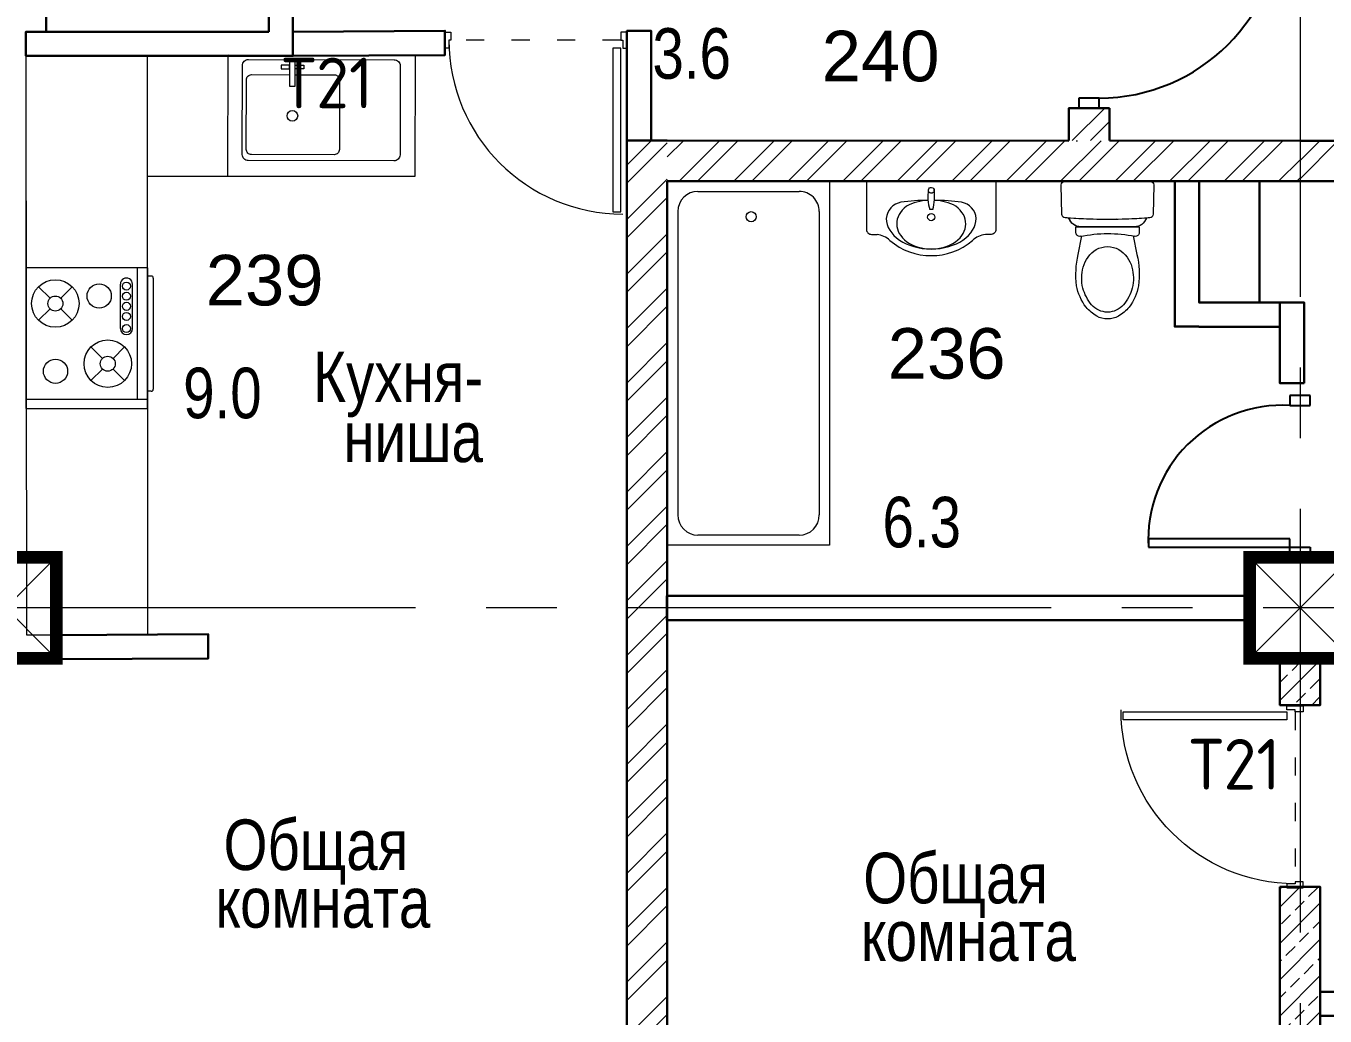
# Model space of a CAD drawing. Header units: millimetres. Extents: x -7566 to 51834, y -19356 to 38606.
# Drawn here: x 19302 to 25725, y 3980 to 8876 of the extents above; entities that cross this region are included whole.
import ezdxf

# ---------------------------------------------------------------- set-up
doc = ezdxf.new("R2010")
doc.units = ezdxf.units.MM
for name, pattern in [('ACAD_ISO03W100', [30, 12, -18]), ('CENTER2', [28.575, 19.05, -3.175, 3.175, -3.175]), ('STROT', [1.7, 0.5, -1.2])]:
    doc.linetypes.add(name, pattern=pattern)
for name, color, linetype, lineweight in [('++++обратка', 5, 'Continuous', 30), ('++ОВ Надписи', 7, 'Continuous', 20), ('SANTECHNIC', 144, 'Continuous', 9), ('STENA', 22, 'Continuous', 50), ('Вытяжка', 5, 'Continuous', 35), ('Колонна', 15, 'Continuous', 30), ('Колонны', 7, 'Continuous', 30), ('оси', 6, 'STROT', 9), ('стена', 7, 'Continuous', 53), ('СТЕНЫ', 250, 'Continuous', 35), ('текст', 224, 'Continuous', 25)]:
    doc.layers.add(name, color=color, linetype=linetype, lineweight=lineweight)
doc.layers.add('DOORS', color=27, linetype='Continuous')
doc.layers.add('okna_dveri', color=191, linetype='Continuous')
doc.layers.get('++++обратка').off()
doc.styles.add('arial', font='arial.ttf')
doc.styles.add('GOST Common_I', font='', dxfattribs={"height": 200})
doc.styles.get('GOST Common_I').set_extended_font_data('GOST Common')
pattern_1 = [(225, (-1419257.2, 495005.17), (89.802561, -89.802561), []), (225, (-1419347.01, 495005.17), (89.802561, -89.802561), [63.5, -31.75])]

# ---------------------------------------------------------------- blocks, each defined once
blk = doc.blocks.new('D_800')
at = {"color": 251, "true_color": 0x4f5a69}
for p, q in [((90, 800), (50, 800)), ((50, 800), (50, 100)), ((90, 100), (90, 800)), ((0, 0), (0, 100)), ((0, 100), (50, 100)), ((50, 100), (90, 100)), ((50, 100), (50, 0)), ((800, 100), (750, 100)), ((750, 100), (750, 0)), ((800, 0), (800, 100)), ((50, 0), (0, 0)), ((750, 0), (800, 0))]:
    blk.add_line(p, q, dxfattribs=at)
blk.add_arc((87.6, 137.6), 663.4, 356.74877, 93.25123, dxfattribs=at)
blk = doc.blocks.new('dafgbdf')
at = {"layer": 'SANTECHNIC', "lineweight": 0, "ltscale": 100}
for p, q in [((835689.1, -11299.9), (833889.1, -11299.9)), ((833889.1, -12099.9), (833889.1, -11299.9)), ((835539.1, -11349.9), (834039.1, -11349.9)), ((833939.1, -11949.9), (833939.1, -11449.9)), ((835639.1, -11449.9), (835639.1, -11949.9)), ((835539.1, -12049.9), (834039.1, -12049.9)), ((835689.1, -12099.9), (833889.1, -12099.9))]:
    blk.add_line(p, q, dxfattribs=at)
blk.add_circle((835513.9, -11713.2), 25, dxfattribs=at)
for centre, start, end in [((834039.1, -11449.9), 90, 180), ((835539.1, -11449.9), 0, 90), ((834039.1, -11949.9), 180, 270), ((835539.1, -11949.9), 270, 0)]:
    blk.add_arc(centre, 100, start, end, dxfattribs=at)
blk = doc.blocks.new('бид')
at = {"layer": 'SANTECHNIC', "color": 163, "lineweight": 5, "true_color": 0x617bb3}
for p, q in [((21683.2, 22153.5), (21683.2, 22575.6)), ((21701.7, 22593.6), (21846.7, 22590.2)), ((21908.2, 22208.1), (21908.2, 22521)), ((21908.2, 22521), (21937.6, 22521)), ((21908.2, 22497.3), (21908.2, 22231.8)), ((21953.7, 22491.2), (22044.7, 22509.9)), ((22044.7, 22219.2), (21953.7, 22237.9)), ((21937.6, 22208.1), (21908.2, 22208.1)), ((21846.7, 22138.9), (21701.7, 22135.5))]:
    blk.add_line(p, q, dxfattribs=at)
at = {"layer": 'SANTECHNIC', "color": 163, "lineweight": 5, "true_color": 0x617bb3, "extrusion": (0, 0, -1)}
for centre, major_axis, ratio, start_param, end_param in [((21701.2, 22575.6), (12.7, 12.7), 1, 3.926973, 5.521574), ((21701.2, 22575.6), (12.7, 12.7), 1, 3.926973, 5.521574), ((21701.2, 22575.6), (12.7, 12.7), 1, 3.926973, 5.521574), ((21701.2, 22575.6), (12.7, 12.7), 1, 3.926973, 5.521574), ((21701.2, 22575.6), (12.7, 12.7), 1, 3.926973, 5.521574), ((21701.2, 22575.6), (12.7, 12.7), 1, 3.926973, 5.521574), ((21701.2, 22575.6), (12.7, 12.7), 1, 3.926973, 5.521574), ((21701.2, 22575.6), (12.7, 12.7), 1, 3.926973, 5.521574), ((21701.2, 22575.6), (12.7, 12.7), 1, 3.926973, 5.521574), ((21701.2, 22575.6), (12.7, 12.7), 1, 3.926973, 5.521574), ((21701.2, 22575.6), (12.7, 12.7), 1, 3.926973, 5.521574), ((21846.3, 22572.2), (12.7, 12.7), 1, 5.521549, 6.989943), ((21846.3, 22572.2), (12.7, 12.7), 1, 5.521549, 6.989943), ((21846.3, 22572.2), (12.7, 12.7), 1, 5.521549, 6.989943), ((21846.3, 22572.2), (12.7, 12.7), 1, 5.521549, 6.989943), ((21846.3, 22572.2), (12.7, 12.7), 1, 5.521549, 6.989943), ((21846.3, 22572.2), (12.7, 12.7), 1, 5.521549, 6.989943), ((21846.3, 22572.2), (12.7, 12.7), 1, 5.521549, 6.989943), ((21846.3, 22572.2), (12.7, 12.7), 1, 5.521549, 6.989943), ((21846.3, 22572.2), (12.7, 12.7), 1, 5.521549, 6.989943), ((21846.3, 22572.2), (12.7, 12.7), 1, 5.521549, 6.989943), ((21846.3, 22572.2), (12.7, 12.7), 1, 5.521549, 6.989943), ((19269, 22369.2), (1840.7, -1840.7), 1, -0.863983, -0.857583), ((19269, 22369.2), (1840.7, -1840.7), 1, -0.863983, -0.857583), ((19269, 22369.2), (1840.7, -1840.7), 1, -0.863983, -0.857583), ((19269, 22369.2), (1840.7, -1840.7), 1, -0.863983, -0.857583), ((19269, 22369.2), (1840.7, -1840.7), 1, -0.863983, -0.857583), ((19269, 22369.2), (1840.7, -1840.7), 1, -0.863983, -0.857583), ((19269, 22369.2), (1840.7, -1840.7), 1, -0.863983, -0.857583), ((19269, 22369.2), (1840.7, -1840.7), 1, -0.863983, -0.857583), ((19269, 22369.2), (1840.7, -1840.7), 1, -0.863983, -0.857583), ((19269, 22369.2), (1840.7, -1840.7), 1, -0.863983, -0.857583), ((19269, 22369.2), (1840.7, 1840.7), 1, 0.706814, 0.787191), ((21845.2, 22497.3), (44.5, 44.5), 1, 5.824608, 7.068567), ((21845.2, 22497.3), (44.5, 44.5), 1, 5.824608, 7.068567), ((21845.2, 22497.3), (44.5, 44.5), 1, 5.824608, 7.068567), ((21845.2, 22497.3), (44.5, 44.5), 1, 5.824608, 7.068567), ((21845.2, 22497.3), (44.5, 44.5), 1, 5.824608, 7.068567), ((21845.2, 22497.3), (44.5, 44.5), 1, 5.824608, 7.068567), ((21845.2, 22497.3), (44.5, 44.5), 1, 5.824608, 7.068567), ((21845.2, 22497.3), (44.5, 44.5), 1, 5.824608, 7.068567), ((21845.2, 22497.3), (44.5, 44.5), 1, 5.824608, 7.068567), ((21845.2, 22497.3), (44.5, 44.5), 1, 5.824608, 7.068567), ((21845.2, 22497.3), (44.5, 44.5), 1, 5.824605, 7.068567), ((19269, 22369.2), (1840.7, 1840.7), 1, 0.713213, 0.787191), ((19269, 22369.2), (1840.7, 1840.7), 1, 0.713213, 0.787191), ((19269, 22369.2), (1840.7, 1840.7), 1, 0.713213, 0.787191), ((19269, 22369.2), (1840.7, 1840.7), 1, 0.713213, 0.787191), ((19269, 22369.2), (1840.7, 1840.7), 1, 0.713213, 0.787191), ((19269, 22369.2), (1840.7, 1840.7), 1, 0.713213, 0.787191), ((19269, 22369.2), (1840.7, 1840.7), 1, 0.713213, 0.787191), ((19269, 22369.2), (1840.7, 1840.7), 1, 0.713213, 0.787191), ((19269, 22369.2), (1840.7, 1840.7), 1, 0.713213, 0.787191), ((19269, 22369.2), (1840.7, 1840.7), 1, 0.713213, 0.787191), ((21937.6, 22503), (12.7, 12.7), 1, 5.497805, 7.263294), ((21937.6, 22503), (12.7, 12.7), 1, 5.497805, 7.263294), ((21937.6, 22503), (12.7, 12.7), 1, 5.497805, 7.263294), ((21937.6, 22503), (12.7, 12.7), 1, 5.497805, 7.263294), ((21937.6, 22503), (12.7, 12.7), 1, 5.497805, 7.263294), ((21937.6, 22503), (12.7, 12.7), 1, 5.497805, 7.263294), ((21937.6, 22503), (12.7, 12.7), 1, 5.497805, 7.263294), ((21937.6, 22503), (12.7, 12.7), 1, 5.497805, 7.263294), ((21937.6, 22503), (12.7, 12.7), 1, 5.497805, 7.263294), ((21937.6, 22503), (12.7, 12.7), 1, 5.497805, 7.263294), ((21937.6, 22503), (12.7, 12.7), 1, 5.497805, 7.263294), ((22639.9, 22364.6), (493.4, 493.4), 1, 3.732293, 4.121682), ((22639.9, 22364.6), (493.4, 493.4), 1, 3.732293, 4.121682), ((22639.9, 22364.6), (493.4, 493.4), 1, 3.732293, 4.121682), ((22639.9, 22364.6), (493.4, 493.4), 1, 3.732293, 4.121682), ((22639.9, 22364.6), (493.4, 493.4), 1, 3.732293, 4.121682), ((22639.9, 22364.6), (493.4, 493.4), 1, 3.732293, 4.121682), ((22639.9, 22364.6), (493.4, 493.4), 1, 3.732293, 4.121682), ((22639.9, 22364.6), (493.4, 493.4), 1, 3.732293, 4.121682), ((22639.9, 22364.6), (493.4, 493.4), 1, 3.732293, 4.121682), ((22639.9, 22364.6), (493.4, 493.4), 1, 3.732293, 4.121682), ((22639.9, 22364.6), (493.4, 493.4), 1, 3.732293, 4.121682), ((22147.8, 22340.4), (106.2, -106.2), 1, 2.917964, 3.65895), ((22147.8, 22340.4), (106.2, -106.2), 1, 2.917964, 3.65895), ((22147.8, 22340.4), (106.2, -106.2), 1, 2.917964, 3.65895), ((22147.8, 22340.4), (106.2, -106.2), 1, 2.917964, 3.65895), ((22147.8, 22340.4), (106.2, -106.2), 1, 2.917964, 3.65895), ((22147.8, 22340.4), (106.2, -106.2), 1, 2.917964, 3.65895), ((22147.8, 22340.4), (106.2, -106.2), 1, 2.917964, 3.65895), ((22147.8, 22340.4), (106.2, -106.2), 1, 2.917964, 3.65895), ((22147.8, 22340.4), (106.2, -106.2), 1, 2.917964, 3.65895), ((22147.8, 22340.4), (106.2, -106.2), 1, 2.917964, 3.65895), ((22147.8, 22340.4), (106.2, -106.2), 1, 2.917964, 3.65895), ((22143.4, 22076.8), (314.1, -314.1), 1, 3.702908, 4.054452), ((22143.4, 22076.8), (314.1, -314.1), 1, 3.702908, 4.054452), ((22143.4, 22076.8), (314.1, -314.1), 1, 3.702908, 4.054452), ((22143.4, 22076.8), (314.1, -314.1), 1, 3.702908, 4.054452), ((22143.4, 22076.8), (314.1, -314.1), 1, 3.702908, 4.054452), ((22143.4, 22076.8), (314.1, -314.1), 1, 3.702908, 4.054452), ((22143.4, 22076.8), (314.1, -314.1), 1, 3.702908, 4.054452), ((22143.4, 22076.8), (314.1, -314.1), 1, 3.702908, 4.054452), ((22143.4, 22076.8), (314.1, -314.1), 1, 3.702908, 4.054452), ((22143.4, 22076.8), (314.1, -314.1), 1, 3.702908, 4.054452), ((22143.4, 22076.8), (314.1, -314.1), 1, 3.702908, 4.054452), ((22163.4, 22276.3), (152.8, 152.8), 1, 5.238454, 5.72234), ((22163.4, 22276.3), (152.8, 152.8), 1, 5.238454, 5.72234), ((22163.4, 22276.3), (152.8, 152.8), 1, 5.238454, 5.72234), ((22163.4, 22276.3), (152.8, 152.8), 1, 5.238454, 5.72234), ((22163.4, 22276.3), (152.8, 152.8), 1, 5.238454, 5.72234), ((22163.4, 22276.3), (152.8, 152.8), 1, 5.238454, 5.72234), ((22163.4, 22276.3), (152.8, 152.8), 1, 5.238454, 5.72234), ((22163.4, 22276.3), (152.8, 152.8), 1, 5.238454, 5.72234), ((22163.4, 22276.3), (152.8, 152.8), 1, 5.238454, 5.72234), ((22163.4, 22276.3), (152.8, 152.8), 1, 5.238454, 5.72234), ((22163.4, 22276.3), (152.8, 152.8), 1, 5.238454, 5.72234), ((22160.4, 22284.9), (166.8, 166.8), 1, 5.66572, 6.159469), ((22160.4, 22284.9), (166.8, 166.8), 1, 5.66572, 6.159469), ((22160.4, 22284.9), (166.8, 166.8), 1, 5.66572, 6.159469), ((22160.4, 22284.9), (166.8, 166.8), 1, 5.66572, 6.159469), ((22160.4, 22284.9), (166.8, 166.8), 1, 5.66572, 6.159469), ((22160.4, 22284.9), (166.8, 166.8), 1, 5.66572, 6.159469), ((22160.4, 22284.9), (166.8, 166.8), 1, 5.66572, 6.159469), ((22160.4, 22284.9), (166.8, 166.8), 1, 5.66572, 6.159469), ((22160.4, 22284.9), (166.8, 166.8), 1, 5.66572, 6.159469), ((22160.4, 22284.9), (166.8, 166.8), 1, 5.66572, 6.159469), ((22160.4, 22284.9), (166.8, 166.8), 1, 5.66572, 6.159469), ((22147.4, 22264.9), (163.5, 163.5), 1, 5.779049, 6.187594), ((22147.4, 22264.9), (163.5, 163.5), 1, 5.779049, 6.187594), ((22147.4, 22264.9), (163.5, 163.5), 1, 5.779049, 6.187594), ((22147.4, 22264.9), (163.5, 163.5), 1, 5.779049, 6.187594), ((22147.4, 22264.9), (163.5, 163.5), 1, 5.779049, 6.187594), ((22147.4, 22264.9), (163.5, 163.5), 1, 5.779049, 6.187594), ((22147.4, 22264.9), (163.5, 163.5), 1, 5.779049, 6.187594), ((22147.4, 22264.9), (163.5, 163.5), 1, 5.779049, 6.187594), ((22147.4, 22264.9), (163.5, 163.5), 1, 5.779049, 6.187594), ((22147.4, 22264.9), (163.5, 163.5), 1, 5.779049, 6.187594), ((22147.4, 22264.9), (163.5, 163.5), 1, 5.779049, 6.187594), ((22121.6, 22364.6), (81.5, -81.5), 1, 2.356198, 2.861304), ((22121.6, 22364.6), (81.5, -81.5), 1, 2.356198, 2.861304), ((22121.6, 22364.6), (81.5, -81.5), 1, 2.356198, 2.861304), ((22121.6, 22364.6), (81.5, -81.5), 1, 2.356198, 2.861304), ((22121.6, 22364.6), (81.5, -81.5), 1, 2.356198, 2.861304), ((22121.6, 22364.6), (81.5, -81.5), 1, 2.356198, 2.861304), ((22121.6, 22364.6), (81.5, -81.5), 1, 2.356198, 2.861304), ((22121.6, 22364.6), (81.5, -81.5), 1, 2.356198, 2.861304), ((22121.6, 22364.6), (81.5, -81.5), 1, 2.356198, 2.861304), ((22121.6, 22364.6), (81.5, -81.5), 1, 2.356198, 2.861304), ((22121.6, 22364.6), (81.5, -81.5), 1, 2.356198, 2.861304), ((22227.8, 22365.3), (72.5, 72.5), 1, 6.205612, 7.075907), ((22227.8, 22365.3), (72.5, 72.5), 1, 6.205612, 7.075907), ((22227.8, 22365.3), (72.5, 72.5), 1, 6.205612, 7.075907), ((22227.8, 22365.3), (72.5, 72.5), 1, 6.205612, 7.075907), ((22227.8, 22365.3), (72.5, 72.5), 1, 6.205612, 7.075907), ((22227.8, 22365.3), (72.5, 72.5), 1, 6.205612, 7.075907), ((22227.8, 22365.3), (72.5, 72.5), 1, 6.205612, 7.075907), ((22227.8, 22365.3), (72.5, 72.5), 1, 6.205612, 7.075907), ((22227.8, 22365.3), (72.5, 72.5), 1, 6.205612, 7.075907), ((22227.8, 22365.3), (72.5, 72.5), 1, 6.205612, 7.075907), ((22227.8, 22365.3), (72.5, 72.5), 1, 6.205612, 7.075907), ((22176, 22314.7), (143.4, -143.4), 1, 4.618354, 4.963396), ((22176, 22314.7), (143.4, -143.4), 1, 4.618354, 4.963396), ((22176, 22314.7), (143.4, -143.4), 1, 4.618354, 4.963396), ((22176, 22314.7), (143.4, -143.4), 1, 4.618354, 4.963396), ((22176, 22314.7), (143.4, -143.4), 1, 4.618354, 4.963396), ((22176, 22314.7), (143.4, -143.4), 1, 4.618354, 4.963396), ((22176, 22314.7), (143.4, -143.4), 1, 4.618354, 4.963396), ((22176, 22314.7), (143.4, -143.4), 1, 4.618354, 4.963396), ((22176, 22314.7), (143.4, -143.4), 1, 4.618354, 4.963396), ((22176, 22314.7), (143.4, -143.4), 1, 4.618354, 4.963396), ((22176, 22314.7), (143.4, -143.4), 1, 4.618354, 4.963396), ((22256.3, 22366.7), (75.9, -75.9), 1, -1.283954, -0.765249), ((22256.3, 22366.7), (75.9, -75.9), 1, -1.283954, -0.765249), ((22256.3, 22366.7), (75.9, -75.9), 1, -1.283954, -0.765249), ((22256.3, 22366.7), (75.9, -75.9), 1, -1.283954, -0.765249), ((22256.3, 22366.7), (75.9, -75.9), 1, -1.283954, -0.765249), ((22256.3, 22366.7), (75.9, -75.9), 1, -1.283954, -0.765249), ((22256.3, 22366.7), (75.9, -75.9), 1, -1.283954, -0.765249), ((22256.3, 22366.7), (75.9, -75.9), 1, -1.283954, -0.765249), ((22256.3, 22366.7), (75.9, -75.9), 1, -1.283954, -0.765249), ((22256.3, 22366.7), (75.9, -75.9), 1, -1.283954, -0.765249), ((22256.3, 22366.7), (75.9, -75.9), 1, -1.283954, -0.765249), ((19269, 22359.9), (1840.7, -1840.7), 1, -0.787192, -0.706815), ((21845.2, 22351.5), (44.5, 44.5), 1, -0.45858, -0.458577), ((21845.2, 22351.5), (44.5, 44.5), 1, -0.45858, -0.458577), ((21845.2, 22351.5), (44.5, 44.5), 1, -0.45858, -0.458577), ((21845.2, 22351.5), (44.5, 44.5), 1, -0.45858, -0.458577), ((21845.2, 22351.5), (44.5, 44.5), 1, -0.45858, -0.458577), ((21845.2, 22351.5), (44.5, 44.5), 1, -0.45858, -0.458577), ((21845.2, 22351.5), (44.5, 44.5), 1, -0.45858, -0.458577), ((21845.2, 22351.5), (44.5, 44.5), 1, -0.45858, -0.458577), ((21845.2, 22351.5), (44.5, 44.5), 1, -0.45858, -0.458577), ((21845.2, 22351.5), (44.5, 44.5), 1, -0.45858, -0.458577), ((19269, 22359.9), (1840.7, -1840.7), 1, -0.787192, -0.714012), ((19269, 22359.9), (1840.7, -1840.7), 1, -0.787192, -0.714012), ((19269, 22359.9), (1840.7, -1840.7), 1, -0.787192, -0.714012), ((19269, 22359.9), (1840.7, -1840.7), 1, -0.787192, -0.714012), ((19269, 22359.9), (1840.7, -1840.7), 1, -0.787192, -0.714012), ((19269, 22359.9), (1840.7, -1840.7), 1, -0.787192, -0.714012), ((19269, 22359.9), (1840.7, -1840.7), 1, -0.787192, -0.714012), ((19269, 22359.9), (1840.7, -1840.7), 1, -0.787192, -0.714012), ((19269, 22359.9), (1840.7, -1840.7), 1, -0.787192, -0.714012), ((19269, 22359.9), (1840.7, -1840.7), 1, -0.787192, -0.714012), ((22121.6, 22364.6), (81.5, -81.5), 1, 1.851087, 2.356193), ((22121.6, 22364.6), (81.5, -81.5), 1, 1.851087, 2.356193), ((22121.6, 22364.6), (81.5, -81.5), 1, 1.851087, 2.356193), ((22121.6, 22364.6), (81.5, -81.5), 1, 1.851087, 2.356193), ((22121.6, 22364.6), (81.5, -81.5), 1, 1.851087, 2.356193), ((22121.6, 22364.6), (81.5, -81.5), 1, 1.851087, 2.356193), ((22121.6, 22364.6), (81.5, -81.5), 1, 1.851087, 2.356193), ((22121.6, 22364.6), (81.5, -81.5), 1, 1.851087, 2.356193), ((22121.6, 22364.6), (81.5, -81.5), 1, 1.851087, 2.356193), ((22121.6, 22364.6), (81.5, -81.5), 1, 1.851087, 2.356193), ((22121.6, 22364.6), (81.5, -81.5), 1, 1.851087, 2.356193), ((22227.8, 22363.8), (72.5, 72.5), 1, 0.778081, 1.648375), ((22227.8, 22363.8), (72.5, 72.5), 1, 0.778081, 1.648375), ((22227.8, 22363.8), (72.5, 72.5), 1, 0.778081, 1.648375), ((22227.8, 22363.8), (72.5, 72.5), 1, 0.778081, 1.648375), ((22227.8, 22363.8), (72.5, 72.5), 1, 0.778081, 1.648375), ((22227.8, 22363.8), (72.5, 72.5), 1, 0.778081, 1.648375), ((22227.8, 22363.8), (72.5, 72.5), 1, 0.778081, 1.648375), ((22227.8, 22363.8), (72.5, 72.5), 1, 0.778081, 1.648375), ((22227.8, 22363.8), (72.5, 72.5), 1, 0.778081, 1.648375), ((22227.8, 22363.8), (72.5, 72.5), 1, 0.778081, 1.648375), ((22227.8, 22363.8), (72.5, 72.5), 1, 0.778081, 1.648375), ((22256.3, 22362.4), (75.9, -75.9), 1, -0.805548, -0.286843), ((22256.3, 22362.4), (75.9, -75.9), 1, -0.805548, -0.286843), ((22256.3, 22362.4), (75.9, -75.9), 1, -0.805548, -0.286843), ((22256.3, 22362.4), (75.9, -75.9), 1, -0.805548, -0.286843), ((22256.3, 22362.4), (75.9, -75.9), 1, -0.805548, -0.286843), ((22256.3, 22362.4), (75.9, -75.9), 1, -0.805548, -0.286843), ((22256.3, 22362.4), (75.9, -75.9), 1, -0.805548, -0.286843), ((22256.3, 22362.4), (75.9, -75.9), 1, -0.805548, -0.286843), ((22256.3, 22362.4), (75.9, -75.9), 1, -0.805548, -0.286843), ((22256.3, 22362.4), (75.9, -75.9), 1, -0.805548, -0.286843), ((22256.3, 22362.4), (75.9, -75.9), 1, -0.805548, -0.286843), ((22147.8, 22388.7), (106.2, -106.2), 1, 1.053441, 1.794427), ((22147.8, 22388.7), (106.2, -106.2), 1, 1.053441, 1.794427), ((22147.8, 22388.7), (106.2, -106.2), 1, 1.053441, 1.794427), ((22147.8, 22388.7), (106.2, -106.2), 1, 1.053441, 1.794427), ((22147.8, 22388.7), (106.2, -106.2), 1, 1.053441, 1.794427), ((22147.8, 22388.7), (106.2, -106.2), 1, 1.053441, 1.794427), ((22147.8, 22388.7), (106.2, -106.2), 1, 1.053441, 1.794427), ((22147.8, 22388.7), (106.2, -106.2), 1, 1.053441, 1.794427), ((22147.8, 22388.7), (106.2, -106.2), 1, 1.053441, 1.794427), ((22147.8, 22388.7), (106.2, -106.2), 1, 1.053441, 1.794427), ((22147.8, 22388.7), (106.2, -106.2), 1, 1.053441, 1.794427), ((22176, 22414.4), (143.4, 143.4), 1, 1.319789, 1.66483), ((22176, 22414.4), (143.4, 143.4), 1, 1.319789, 1.66483), ((22176, 22414.4), (143.4, 143.4), 1, 1.319789, 1.66483), ((22176, 22414.4), (143.4, 143.4), 1, 1.319789, 1.66483), ((22176, 22414.4), (143.4, 143.4), 1, 1.319789, 1.66483), ((22176, 22414.4), (143.4, 143.4), 1, 1.319789, 1.66483), ((22176, 22414.4), (143.4, 143.4), 1, 1.319789, 1.66483), ((22176, 22414.4), (143.4, 143.4), 1, 1.319789, 1.66483), ((22176, 22414.4), (143.4, 143.4), 1, 1.319789, 1.66483), ((22176, 22414.4), (143.4, 143.4), 1, 1.319789, 1.66483), ((22176, 22414.4), (143.4, 143.4), 1, 1.319789, 1.66483), ((21845.2, 22231.8), (60.6, -18.2), 0.94795, -0.306526, 0.964502), ((21845.2, 22231.8), (60.6, -18.2), 0.94795, -0.24712, 0.964502), ((21845.2, 22231.8), (60.6, -18.2), 0.94795, -0.24712, 0.964502), ((21845.2, 22231.8), (60.6, -18.2), 0.94795, -0.24712, 0.964502), ((21845.2, 22231.8), (60.6, -18.2), 0.94795, -0.24712, 0.964502), ((21845.2, 22231.8), (60.6, -18.2), 0.94795, -0.24712, 0.964502), ((21845.2, 22231.8), (60.6, -18.2), 0.94795, -0.24712, 0.964502), ((21845.2, 22231.8), (60.6, -18.2), 0.94795, -0.24712, 0.964502), ((21845.2, 22231.8), (60.6, -18.2), 0.94795, -0.24712, 0.964502), ((21845.2, 22231.8), (60.6, -18.2), 0.94795, -0.24712, 0.964502), ((21845.2, 22231.8), (60.6, -18.2), 0.94795, -0.24712, 0.964502), ((21845.2, 22231.8), (60.6, -18.2), 0.94795, -0.306526, -0.24712), ((21845.2, 22231.8), (60.6, -18.2), 0.94795, -0.306526, -0.24712), ((21845.2, 22231.8), (60.6, -18.2), 0.94795, -0.306526, -0.24712), ((21845.2, 22231.8), (60.6, -18.2), 0.94795, -0.306526, -0.24712), ((21845.2, 22231.8), (60.6, -18.2), 0.94795, -0.306526, -0.24712), ((21845.2, 22231.8), (60.6, -18.2), 0.94795, -0.306526, -0.24712), ((21845.2, 22231.8), (60.6, -18.2), 0.94795, -0.306526, -0.24712), ((21845.2, 22231.8), (60.6, -18.2), 0.94795, -0.306526, -0.24712), ((21845.2, 22231.8), (60.6, -18.2), 0.94795, -0.306526, -0.24712), ((21845.2, 22231.8), (60.6, -18.2), 0.94795, -0.306526, -0.24712), ((21937.6, 22226.1), (12.7, 12.7), 1, 0.59071, 2.356199), ((21937.6, 22226.1), (12.7, 12.7), 1, 0.59071, 2.356199), ((21937.6, 22226.1), (12.7, 12.7), 1, 0.59071, 2.356199), ((21937.6, 22226.1), (12.7, 12.7), 1, 0.59071, 2.356199), ((21937.6, 22226.1), (12.7, 12.7), 1, 0.59071, 2.356199), ((21937.6, 22226.1), (12.7, 12.7), 1, 0.59071, 2.356199), ((21937.6, 22226.1), (12.7, 12.7), 1, 0.59071, 2.356199), ((21937.6, 22226.1), (12.7, 12.7), 1, 0.59071, 2.356199), ((21937.6, 22226.1), (12.7, 12.7), 1, 0.59071, 2.356199), ((21937.6, 22226.1), (12.7, 12.7), 1, 0.59071, 2.356199), ((21937.6, 22226.1), (12.7, 12.7), 1, 0.59071, 2.356199), ((22163.4, 22452.8), (152.8, -152.8), 1, 0.560845, 1.04473), ((22163.4, 22452.8), (152.8, -152.8), 1, 0.560845, 1.04473), ((22163.4, 22452.8), (152.8, -152.8), 1, 0.560845, 1.04473), ((22163.4, 22452.8), (152.8, -152.8), 1, 0.560845, 1.04473), ((22163.4, 22452.8), (152.8, -152.8), 1, 0.560845, 1.04473), ((22163.4, 22452.8), (152.8, -152.8), 1, 0.560845, 1.04473), ((22163.4, 22452.8), (152.8, -152.8), 1, 0.560845, 1.04473), ((22163.4, 22452.8), (152.8, -152.8), 1, 0.560845, 1.04473), ((22163.4, 22452.8), (152.8, -152.8), 1, 0.560845, 1.04473), ((22163.4, 22452.8), (152.8, -152.8), 1, 0.560845, 1.04473), ((22163.4, 22452.8), (152.8, -152.8), 1, 0.560845, 1.04473), ((22160.4, 22444.2), (166.8, -166.8), 1, 0.123713, 0.617462), ((22160.4, 22444.2), (166.8, -166.8), 1, 0.123713, 0.617462), ((22160.4, 22444.2), (166.8, -166.8), 1, 0.123713, 0.617462), ((22160.4, 22444.2), (166.8, -166.8), 1, 0.123713, 0.617462), ((22160.4, 22444.2), (166.8, -166.8), 1, 0.123713, 0.617462), ((22160.4, 22444.2), (166.8, -166.8), 1, 0.123713, 0.617462), ((22160.4, 22444.2), (166.8, -166.8), 1, 0.123713, 0.617462), ((22160.4, 22444.2), (166.8, -166.8), 1, 0.123713, 0.617462), ((22160.4, 22444.2), (166.8, -166.8), 1, 0.123713, 0.617462), ((22160.4, 22444.2), (166.8, -166.8), 1, 0.123713, 0.617462), ((22160.4, 22444.2), (166.8, -166.8), 1, 0.123713, 0.617462), ((22147.4, 22464.2), (163.5, 163.5), 1, 1.666383, 2.074928), ((22147.4, 22464.2), (163.5, 163.5), 1, 1.666383, 2.074928), ((22147.4, 22464.2), (163.5, 163.5), 1, 1.666383, 2.074928), ((22147.4, 22464.2), (163.5, 163.5), 1, 1.666383, 2.074928), ((22147.4, 22464.2), (163.5, 163.5), 1, 1.666383, 2.074928), ((22147.4, 22464.2), (163.5, 163.5), 1, 1.666383, 2.074928), ((22147.4, 22464.2), (163.5, 163.5), 1, 1.666383, 2.074928), ((22147.4, 22464.2), (163.5, 163.5), 1, 1.666383, 2.074928), ((22147.4, 22464.2), (163.5, 163.5), 1, 1.666383, 2.074928), ((22147.4, 22464.2), (163.5, 163.5), 1, 1.666383, 2.074928), ((22147.4, 22464.2), (163.5, 163.5), 1, 1.666383, 2.074928), ((19269, 22359.9), (1840.7, -1840.7), 1, -0.714012, -0.706815), ((19269, 22359.9), (1840.7, -1840.7), 1, -0.714012, -0.706815), ((19269, 22359.9), (1840.7, -1840.7), 1, -0.714012, -0.706815), ((19269, 22359.9), (1840.7, -1840.7), 1, -0.714012, -0.706815), ((19269, 22359.9), (1840.7, -1840.7), 1, -0.714012, -0.706815), ((19269, 22359.9), (1840.7, -1840.7), 1, -0.714012, -0.706815), ((19269, 22359.9), (1840.7, -1840.7), 1, -0.714012, -0.706815), ((19269, 22359.9), (1840.7, -1840.7), 1, -0.714012, -0.706815), ((19269, 22359.9), (1840.7, -1840.7), 1, -0.714012, -0.706815), ((19269, 22359.9), (1840.7, -1840.7), 1, -0.714012, -0.706815), ((21845.4, 22231.3), (44.2, 44.2), 1, 1.951344, 2.029958), ((21845.4, 22231.3), (44.2, 44.2), 1, 1.951344, 2.029958), ((21845.4, 22231.3), (44.2, 44.2), 1, 1.951344, 2.029958), ((21845.4, 22231.3), (44.2, 44.2), 1, 1.951344, 2.029958), ((21845.4, 22231.3), (44.2, 44.2), 1, 1.951344, 2.029958), ((21845.4, 22231.3), (44.2, 44.2), 1, 1.951344, 2.029958), ((21845.4, 22231.3), (44.2, 44.2), 1, 1.951344, 2.029958), ((21845.4, 22231.3), (44.2, 44.2), 1, 1.951344, 2.029958), ((21845.4, 22231.3), (44.2, 44.2), 1, 1.951344, 2.029958), ((21845.4, 22231.3), (44.2, 44.2), 1, 1.951344, 2.029958), ((21845.4, 22231.3), (44.2, 44.2), 1, 1.951344, 2.029958), ((22143.4, 22652.3), (314.1, -314.1), 1, 0.657938, 1.009482), ((22143.4, 22652.3), (314.1, -314.1), 1, 0.657938, 1.009482), ((22143.4, 22652.3), (314.1, -314.1), 1, 0.657938, 1.009482), ((22143.4, 22652.3), (314.1, -314.1), 1, 0.657938, 1.009482), ((22143.4, 22652.3), (314.1, -314.1), 1, 0.657938, 1.009482), ((22143.4, 22652.3), (314.1, -314.1), 1, 0.657938, 1.009482), ((22143.4, 22652.3), (314.1, -314.1), 1, 0.657938, 1.009482), ((22143.4, 22652.3), (314.1, -314.1), 1, 0.657938, 1.009482), ((22143.4, 22652.3), (314.1, -314.1), 1, 0.657938, 1.009482), ((22143.4, 22652.3), (314.1, -314.1), 1, 0.657938, 1.009482), ((22143.4, 22652.3), (314.1, -314.1), 1, 0.657938, 1.009482), ((21701.2, 22153.5), (12.7, -12.7), 1, 0.761582, 2.356182), ((21701.2, 22153.5), (12.7, -12.7), 1, 0.761582, 2.356182), ((21701.2, 22153.5), (12.7, -12.7), 1, 0.761582, 2.356182), ((21701.2, 22153.5), (12.7, -12.7), 1, 0.761582, 2.356182), ((21701.2, 22153.5), (12.7, -12.7), 1, 0.761582, 2.356182), ((21701.2, 22153.5), (12.7, -12.7), 1, 0.761582, 2.356182), ((21701.2, 22153.5), (12.7, -12.7), 1, 0.761582, 2.356182), ((21701.2, 22153.5), (12.7, -12.7), 1, 0.761582, 2.356182), ((21701.2, 22153.5), (12.7, -12.7), 1, 0.761582, 2.356182), ((21701.2, 22153.5), (12.7, -12.7), 1, 0.761582, 2.356182), ((21701.2, 22153.5), (12.7, -12.7), 1, 0.761582, 2.356182), ((21846.3, 22156.9), (12.7, 12.7), 1, 0.864048, 2.332443), ((21846.3, 22156.9), (12.7, 12.7), 1, 0.864048, 2.332443), ((21846.3, 22156.9), (12.7, 12.7), 1, 0.864048, 2.332443), ((21846.3, 22156.9), (12.7, 12.7), 1, 0.864048, 2.332443), ((21846.3, 22156.9), (12.7, 12.7), 1, 0.864048, 2.332443), ((21846.3, 22156.9), (12.7, 12.7), 1, 0.864048, 2.332443), ((21846.3, 22156.9), (12.7, 12.7), 1, 0.864048, 2.332443), ((21846.3, 22156.9), (12.7, 12.7), 1, 0.864048, 2.332443), ((21846.3, 22156.9), (12.7, 12.7), 1, 0.864048, 2.332443), ((21846.3, 22156.9), (12.7, 12.7), 1, 0.864048, 2.332443), ((21846.3, 22156.9), (12.7, 12.7), 1, 0.864048, 2.332443)]:
    blk.add_ellipse(centre, major_axis=major_axis, ratio=ratio, start_param=start_param, end_param=end_param, dxfattribs=at)
blk = doc.blocks.new('рак')
at = {"layer": 'SANTECHNIC'}
for p, q in [((22956.6, 23388.6), (23756.3, 23388.6)), ((23365.4, 23213.9), (23347.4, 23213.6))]:
    blk.add_line(p, q, dxfattribs=at)
at = {"layer": 'SANTECHNIC', "ltscale": 300}
for points in [[(22956.6, 23388.6), (22956.6, 23090.1, 0.414214), (22986.6, 23060.1), (23021.7, 23060.1)], [(23756.3, 23388.6), (23756.3, 23090.1, -0.414214), (23726.3, 23060.1), (23691.1, 23060.1)]]:
    blk.add_lwpolyline(points, format="xyb", dxfattribs=at)
at = {"layer": 'SANTECHNIC'}
blk.add_circle((23356.4, 23167.2), 22.4, dxfattribs=at)
for centre, radius, start, end in [((23620.7, 23295.7), 285.3, 171.88787, 196.65047), ((23092.1, 23295.7), 285.3, 343.34953, 8.11213), ((23189.3, 23149.2), 111.4, 100.37778, 174.82364), ((23335.6, 22082.9), 1187.5, 89.95263, 98.05279), ((23343.8, 22985.7), 284.9, 91.45618, 119.34273), ((23369, 22985.7), 284.9, 60.65727, 88.54382), ((23377.2, 22082.9), 1187.5, 81.94721, 90.04737), ((23523.5, 23149.2), 111.4, 5.17636, 79.62222)]:
    blk.add_arc(centre, radius, start, end, dxfattribs=at)
at = {"layer": 'SANTECHNIC', "ltscale": 300}
for centre, radius, start, end in [((23004.5, 22919.4), 141.7, 47.14659, 83.00827), ((23708.4, 22919.4), 141.7, 96.99173, 132.85341), ((23356.4, 23322.2), 393.3, 229.46517, 310.53483)]:
    blk.add_arc(centre, radius, start, end, dxfattribs=at)
at = {"layer": 'SANTECHNIC'}
for centre, major_axis, ratio, start_param, end_param in [((23356.8, 23332.8), (-17.3, -4.8), 1, 5.497787, 11.780972), ((23356.4, 23125.1), (213.6, 0), 0.726596, 2.36393, 7.060848), ((23356.4, 23159.9), (278, 0), 0.683293, 3.14506, 6.279718)]:
    blk.add_ellipse(centre, major_axis=major_axis, ratio=ratio, start_param=start_param, end_param=end_param, dxfattribs=at)
blk = doc.blocks.new('Dv900')
at = {"color": 5, "linetype": 'ACAD_ISO03W100', "lineweight": 5, "ltscale": 7.5}
blk.add_line((30, 0), (870, 0), dxfattribs=at)
at = {"layer": 'DOORS', "lineweight": 20, "ltscale": 2}
for points in [[(30, 40), (70, 40), (70, 850), (30, 850)], [(20, 40), (0, 40), (0, -40), (30, -40), (30, 0), (20, 0), (20, 40)], [(880, 40), (900, 40), (900, -40), (870, -40), (870, 0), (880, 0), (880, 40)]]:
    blk.add_lwpolyline(points, close=True, dxfattribs=at)
at = {"layer": 'DOORS', "color": 5, "lineweight": 9, "ltscale": 2}
blk.add_arc((20, 0), 860, 0, 90, dxfattribs=at)
blk = doc.blocks.new('к')
at = {"lineweight": 0}
for p, q in [((6373750, -182890), (6374150, -183290)), ((6373750, -183290), (6374150, -182890))]:
    blk.add_line(p, q, dxfattribs=at)
at = {"color": 1, "lineweight": 30, "ltscale": 20}
blk.add_lwpolyline([(6373750, -182890), (6374150, -182890), (6374150, -183290), (6373750, -183290)], close=True, dxfattribs=at)
at = {"layer": 'Колонна', "color": 7, "ltscale": 100, "const_width": 50}
blk.add_lwpolyline([(6373750, -182890), (6374150, -182890), (6374150, -183290), (6373750, -183290)], close=True, dxfattribs=at)
blk = doc.blocks.new('d_10')
at = {"color": 15}
for points in [[(50, 100), (90, 100), (90, 1000), (50, 1000)], [(50, 0), (0, 0), (0, 100), (50, 100)], [(950, 0), (1000, 0), (1000, 100), (950, 100)]]:
    blk.add_lwpolyline(points, close=True, dxfattribs=at)
blk.add_arc((50, 100), 900, 0, 90, dxfattribs=at)
blk = doc.blocks.new('89898989')
at = {"layer": 'STENA', "lineweight": 9, "true_color": 0x939598}
h = blk.add_hatch(dxfattribs=at)
h.set_pattern_fill('ANSI33', color=252, scale=20, angle=180)
h.set_pattern_definition([(225, (-1328818.41, -1484561.65), (89.802561, -89.802561), []), (225, (-1328908.22, -1484561.65), (89.802561, -89.802561), [63.5, -31.75])])
h.paths.add_polyline_path([(-707628.4, 575047), (-707428.4, 575047), (-707428.4, 575281.4), (-707628.4, 575281.4)])
h = blk.add_hatch(dxfattribs=at)
h.set_pattern_fill('ANSI33', color=252, scale=20, angle=180)
h.set_pattern_definition(pattern_1)
h.paths.add_polyline_path([(-707628.4, 569782.7), (-707428.4, 569782.7), (-707428.4, 574147), (-707628.4, 574147)])
h = blk.add_hatch(dxfattribs=at)
h.set_pattern_fill('ANSI33', color=252, scale=20, angle=180)
h.set_pattern_definition(pattern_1)
h.paths.add_polyline_path([(-707628.4, 569781.4), (-707428.4, 569781.4), (-707428.4, 574147), (-707628.4, 574147)])
at = {"layer": 'стена', "lineweight": 9, "true_color": 0x939598}
h = blk.add_hatch(dxfattribs=at)
h.set_pattern_fill('ANSI32', color=252, scale=20)
h.set_pattern_definition([(45, (-2774064.06, 1165214.03), (-134.703842, 134.703842), []), (45, (-2773974.25, 1165214.03), (-134.703842, 134.703842), [])])
h.paths.add_polyline_path([(-708671.2, 577842), (-708471.2, 577842), (-708471.3, 578002.7), (-708671.3, 578002.7)])
h = blk.add_hatch(dxfattribs=at)
h.set_pattern_fill('ANSI32', color=252, scale=20)
h.set_pattern_definition([(45, (-2772277.76, 1163693.31), (-134.703842, 134.703842), []), (45, (-2772187.96, 1163693.31), (-134.703842, 134.703842), [])])
h.paths.add_polyline_path([(-710857.6, 569481.4), (-710657.6, 569481.4), (-710657.6, 577841.1), (-710857.6, 577841.1)])
h = blk.add_hatch(dxfattribs=at)
h.set_pattern_fill('ANSI32', color=252, scale=20)
h.set_pattern_definition([(45, (-1412568.81, 493286.38), (-134.70384, 134.70384), []), (45, (-1412479.01, 493286.38), (-134.70384, 134.70384), [])])
h.paths.add_polyline_path([(-707628.4, 577841.6), (-710657.6, 577842.1), (-707528.4, 577841.6)])
h = blk.add_hatch(dxfattribs=at)
h.set_pattern_fill('ANSI32', color=252, scale=20)
h.set_pattern_definition([(45, (-1410203.5, 493286.4), (-134.70384, 134.70384), []), (45, (-1410113.7, 493286.4), (-134.70384, 134.70384), [])])
h.paths.add_polyline_path([(-710657.6, 577640.9), (-710657.6, 577840.9), (-707528.4, 577841.3), (-707528.4, 577641.3)])
h = blk.add_hatch(dxfattribs=at)
h.set_pattern_fill('ANSI32', color=252, scale=20)
h.set_pattern_definition([(45, (-1413432.72, 493285.9), (-134.70384, 134.70384), []), (45, (-1413342.92, 493285.9), (-134.70384, 134.70384), [])])
h.paths.add_polyline_path([(-707528.4, 577640.4), (-707528.4, 577840.4), (-705348.9, 577840.8), (-705348.9, 577640.8)])
at = {"layer": 'SANTECHNIC', "color": 252, "true_color": 0x939598}
for p, q in [((-713278.1, 577212.7), (-713828.1, 577212.7)), ((-713228.1, 577212.6), (-713828.1, 577212.7)), ((-713278.1, 577212.7), (-713278.2, 576562.7)), ((-713228.1, 577212.6), (-713228.2, 576562.6)), ((-713766, 577119.6), (-713709.2, 577062.7)), ((-713656.7, 577062.7), (-713599.9, 577119.6)), ((-713361.6, 576912.7), (-713361.6, 577132.7)), ((-713301.6, 576912.7), (-713301.6, 577132.7)), ((-713208.9, 577172.6), (-713228.2, 577172.6)), ((-713198.9, 577162.6), (-713199, 576612.6)), ((-713766.1, 576953.4), (-713709.2, 577010.2)), ((-713656.7, 577010.2), (-713599.9, 576953.4)), ((-713450.1, 576765.1), (-713506.9, 576822)), ((-713340.8, 576822), (-713397.6, 576765.1)), ((-713450.1, 576712.6), (-713506.9, 576655.8)), ((-713340.8, 576655.8), (-713397.6, 576712.6)), ((-713209, 576602.6), (-713228.2, 576602.6)), ((-713228.2, 576562.6), (-713828.2, 576562.7))]:
    blk.add_line(p, q, dxfattribs=at)
for points in [[(-713828.2, 578260.8), (-713828.2, 576517.2), (-713228.2, 576517.2), (-713228.2, 578260.8)], [(-713226, 575397.8), (-713228.2, 578260.8), (-713828.2, 578260.8), (-713826, 575397.8)], [(-712828.6, 578266), (-711903.8, 578264.3), (-711904.9, 577664.3), (-712829.7, 577666)], [(-712524.6, 578215.4), (-712566.2, 578215.5), (-712566.2, 578197.8), (-712524.6, 578197.7)], [(-712524.7, 578111.2), (-712496.8, 578111.2), (-712496.6, 578243.4), (-712524.5, 578243.5)], [(-712496.6, 578215.4), (-712455, 578215.3), (-712455, 578197.6), (-712496.7, 578197.7)], [(-713228.1, 577212.6), (-713828.1, 577212.7), (-713828.2, 576562.7), (-713228.2, 576562.6)]]:
    blk.add_lwpolyline(points, close=True, dxfattribs=at)
blk.add_lwpolyline([(-712008.1, 578242, -0.414214), (-711978.1, 578211.9), (-711978.9, 577771.9, -0.414214), (-712009, 577742), (-712729, 577743.3, -0.414214), (-712758.9, 577773.3), (-712758.1, 578213.3, -0.414214), (-712728.1, 578243.3)], format="xyb", close=True, dxfattribs=at)
blk.add_lwpolyline([(-712496.7, 578167.9), (-712303.2, 578167.5, -0.414214), (-712278.3, 578142.5), (-712278.9, 577797.5, -0.414214), (-712303.9, 577772.5), (-712713.9, 577773.3, -0.414214), (-712738.9, 577798.3), (-712738.3, 578143.3, -0.414214), (-712713.2, 578168.3), (-712524.6, 578167.9)], format="xyb", dxfattribs=at)
blk.add_lwpolyline([(-711904.9, 577664.3), (-713228.2, 577664.3)], dxfattribs=at)
for centre, radius in [((-712511, 577964.5), 26.3), ((-713683, 577036.5), 117.5), ((-713466.3, 577073.9), 60), ((-713331.6, 577122.7), 20), ((-713683, 577036.5), 37.1), ((-713331.6, 577072.7), 20), ((-713331.6, 577022.7), 20), ((-713331.6, 576972.7), 20), ((-713331.6, 576912.7), 20), ((-713423.9, 576738.9), 117.5), ((-713682.2, 576701.5), 60), ((-713423.9, 576738.9), 37.1)]:
    blk.add_circle(centre, radius, dxfattribs=at)
for centre, radius, start, end in [((-713331.6, 577132.7), 30, 359.99361, 179.99361), ((-713208.9, 577162.6), 10, 359.99361, 89.99361), ((-713331.6, 576912.7), 30, 179.99361, 359.99361), ((-713209, 576612.6), 10, 269.99361, 359.99361)]:
    blk.add_arc(centre, radius, start, end, dxfattribs=at)
at = {"layer": 'STENA', "color": 252, "lineweight": 30, "true_color": 0x939598}
for points in [[(-707628.4, 575281.4), (-707628.4, 575051), (-707428.4, 575051), (-707428.4, 575281.4)], [(-707628.4, 575281.4), (-707628.4, 575051), (-707428.4, 575051), (-707428.4, 575281.4)], [(-707628.4, 574151), (-707628.4, 569782.7), (-707428.4, 569782.7), (-707428.4, 574151)], [(-707628.4, 574151), (-707628.4, 569781.4), (-707428.4, 569781.4), (-707428.4, 574151)]]:
    blk.add_lwpolyline(points, close=True, dxfattribs=at)
at = {"layer": 'Вытяжка', "color": 252, "lineweight": 30, "ltscale": 20, "true_color": 0x939598}
for points in [[(-712628.1, 578380.9), (-713728.4, 578380.8), (-713728.4, 578680.8), (-712628.1, 578680.9)], [(-707728.4, 577042), (-708028.3, 577042), (-708028.3, 577642.1), (-707728.4, 577642.1)]]:
    blk.add_lwpolyline(points, close=True, dxfattribs=at)
at = {"layer": 'оси', "color": 252, "linetype": 'CENTER2', "lineweight": 13, "ltscale": 110, "true_color": 0x939598}
for points in [[(-707528.4, 588594.1), (-707528.4, 566424.7)], [(-689899.5, 575531.4), (-737232.5, 575533)]]:
    blk.add_lwpolyline(points, dxfattribs=at)
at = {"layer": 'стена', "color": 252, "lineweight": 30, "true_color": 0x939598}
for points in [[(-708471.2, 578002.7), (-708671.2, 578002.7), (-708671.2, 577842)], [(-708471.2, 577842), (-708471.2, 577842), (-708471.3, 578002.7)], [(-710657.6, 577842.1), (-710857.6, 577842.1), (-710857.6, 569481.4)], [(-710657.6, 577842.1), (-710657.6, 577842.1)], [(-710657.6, 577842.1), (-710657.6, 577842.1), (-708671.2, 577841.8)], [(-708471.2, 577842), (-707528.4, 577841.6)], [(-707528.4, 577841.6), (-705348.9, 577841.3), (-705348.9, 577641.3)], [(-710657.6, 569481.4), (-710657.6, 577642.1)], [(-707528.4, 577642.1), (-710657.6, 577642.1), (-710657.6, 577642.1)], [(-705548.9, 577641.3), (-707528.4, 577642)]]:
    blk.add_lwpolyline(points, dxfattribs=at)
at = {"layer": 'СТЕНЫ', "color": 252, "lineweight": 30, "true_color": 0x939598}
for points in [[(-712628.2, 578260.9), (-712508.2, 578260.9), (-712508.2, 578681), (-712628.2, 578681), (-712628.2, 578380.9)], [(-712628.2, 578380.9), (-713828.4, 578380.8), (-713828.4, 578260.8), (-712628.2, 578260.9)], [(-708028.3, 577042), (-708028.3, 577642.1), (-708148.3, 577642.1), (-708148.4, 576922.3), (-708028.4, 576922.3)], [(-707628.4, 577042), (-708028.4, 577042)], [(-708028.4, 576922.3), (-708028.4, 576922), (-707628.4, 576922)]]:
    blk.add_lwpolyline(points, dxfattribs=at)
for points in [[(-712508.2, 578380.9), (-711757.1, 578385.2), (-711757.1, 578265.2), (-712508.2, 578260.9)], [(-710737.5, 577842.2), (-710737, 578384.6), (-710857, 578384.6), (-710857.5, 577842.2)], [(-707508.4, 576642), (-707508.4, 577042), (-707628.4, 577042), (-707628.4, 576642)], [(-710659, 575591.4), (-707778.4, 575591.4), (-707778.4, 575471.4), (-710659, 575471.4)], [(-713678.4, 575396.9), (-712927.3, 575401.2), (-712927.3, 575281.2), (-713678.4, 575276.9)], [(-707348, 573633.3), (-707428.4, 573633.3), (-707428.4, 573513.3), (-707348, 573513.3)]]:
    blk.add_lwpolyline(points, close=True, dxfattribs=at)
at = {"color": 252, "lineweight": 5, "true_color": 0x939598}
for name, p, rotation in [('dafgbdf', (-721955.5, -258048), 90.00000000000003), ('бид', (-730847.6, 599321.7), 270.0066994550955)]:
    blk.add_blockref(name, p, dxfattribs=dict(at, rotation=rotation))
at = {"color": 252, "lineweight": 5, "true_color": 0x939598, "xscale": 0.7999999998137355, "yscale": 0.7999999998137355, "zscale": 0.7999999998137355}
blk.add_blockref('рак', (-728037.4, 558930.2), dxfattribs=at)
at = {"layer": 'DOORS', "color": 252, "true_color": 0x939598, "rotation": 180}
blk.add_blockref('Dv900', (-710857.1, 578339.2), dxfattribs=at)
at = {"layer": 'DOORS', "color": 252, "true_color": 0x939598, "xscale": -1, "rotation": 90}
blk.add_blockref('Dv900', (-707553.5, 575047), dxfattribs=at)
at = {"layer": 'okna_dveri', "color": 252, "true_color": 0x939598}
for name, p, rotation in [('d_10', (-708622.4, 579002.7), 270), ('D_800', (-707478.4, 575782.2), 90.00011577437168)]:
    blk.add_blockref(name, p, dxfattribs=dict(at, rotation=rotation))
at = {"layer": 'Колонны', "color": 252, "lineweight": -2, "true_color": 0x939598, "xscale": 1.25, "yscale": 1.25, "zscale": 1.25, "rotation": 270}
for p in [(-485065.9, 8542968.9), (-478665.9, 8542968.9)]:
    blk.add_blockref('к', p, dxfattribs=at)
at = {"layer": 'текст', "color": 252, "true_color": 0x939598, "style": 'arial', "width": 0.8}
for s, rotation, p in [('3.6', 359.99989, (-710730.8, 578148.2)), ('Кухня-', 0.00011, (-712408.4, 576548.8)), ('9.0', 359.99989, (-713051.2, 576469.3)), ('ниша', 0.00011, (-712259.1, 576252.2)), ('6.3', 359.99989, (-709593.4, 575830.6)), ('Общая', 359.99989, (-712851.5, 574234.9)), ('Общая', 359.99989, (-709688.5, 574070.3)), ('комната', 359.99989, (-712891.8, 573949.9)), ('комната', 359.99989, (-709699.7, 573785.3))]:
    blk.add_text(s, height=250, rotation=rotation, dxfattribs=at).set_placement(p)
at = {"layer": 'текст', "color": 252, "true_color": 0x939598, "style": 'arial'}
for s, p in [('240', (-709894, 578135.5)), ('239', (-712939.6, 577027)), ('236', (-709567.5, 576664.8))]:
    blk.add_text(s, height=250, rotation=0.00011, dxfattribs=at).set_placement(p)

msp = doc.modelspace()

# ---------------------------------------------------------------- block references
at = {"layer": '++++обратка'}
msp.add_blockref('89898989', (733129.8, -569532.9), dxfattribs=at)

# ---------------------------------------------------------------- texts
at = {"layer": '++ОВ Надписи', "ltscale": 5, "char_height": 250, "width": 2075.748, "attachment_point": 8, "line_spacing_factor": 1.022761, "style": 'GOST Common_I'}
for insert in [(20792.2, 8469.4), (25278.8, 5100.1)]:
    msp.add_mtext('Т21', dxfattribs=dict(at, insert=insert))

doc.saveas('drawing.dxf')
